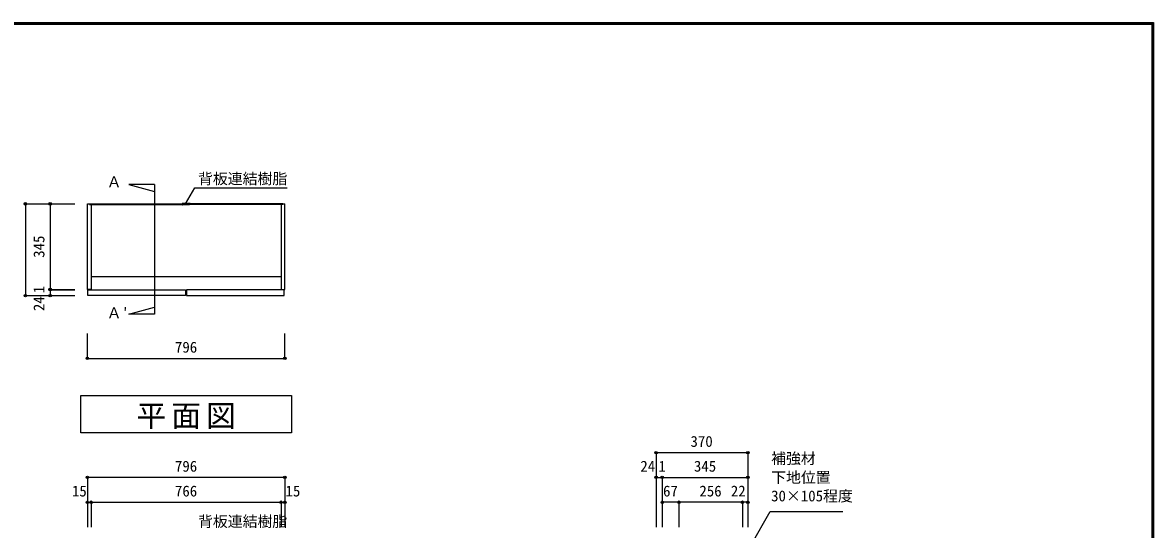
# Model space of a CAD drawing. Units: millimetres at full size, sheet at 1:20; some dimension numbers follow another scale. Extents: x -3893 to 3907, y -2871 to 2783.
# Drawn here: x -653 to 3907, y 740 to 2783 of the extents above; entities that cross this region are included whole.
import ezdxf
from ezdxf.enums import TextEntityAlignment as Align

# ---------------------------------------------------------------- set-up
doc = ezdxf.new("R2010")
doc.units = ezdxf.units.MM
doc.header["$LTSCALE"] = 20
doc.header["$PDMODE"] = 32
doc.header["$PDSIZE"] = 10
for name, color, linetype in [('0-1_本体', 2, 'Continuous'), ('0-2_扉', 3, 'Continuous'), ('0-4_棚', 2, 'Continuous'), ('0-7_', 7, 'Continuous'), ('0-A_文字', 7, 'Continuous'), ('0-B_寸法', 7, 'Continuous'), ('F-1_枠', 6, 'Continuous')]:
    doc.layers.add(name, color=color, linetype=linetype)
doc.styles.add('ＭＳ ゴシック', font='')
doc.styles.get('ＭＳ ゴシック').set_extended_font_data('MS Gothic')

msp = doc.modelspace()

# ---------------------------------------------------------------- linework, layer by layer
at = {"layer": '0-1_本体'}
for p, q in [((-391.39, 1707.58), (-391.39, 2052.58)), ((396.61, 2052.58), (404.61, 2052.58)), ((404.61, 1707.58), (404.61, 2052.58)), ((-383.39, 2051.08), (1.11, 2051.08)), ((-376.39, 2049.58), (-376.39, 1707.58)), ((396.61, 2051.08), (12.11, 2051.08)), ((389.61, 2049.58), (389.61, 1707.58)), ((-376.39, 1707.58), (-391.39, 1707.58)), ((389.61, 1707.58), (404.61, 1707.58))]:
    msp.add_line(p, q, dxfattribs=at)
at = {"layer": '0-1_本体', "color": 7}
for p, q in [((-383.39, 2052.58), (1.11, 2052.58)), ((396.61, 2052.58), (12.11, 2052.58))]:
    msp.add_line(p, q, dxfattribs=at)
at = {"layer": '0-1_本体'}
for points in [[(-391.39, 2052.58), (-383.39, 2052.58), (-383.39, 2049.58), (1.11, 2049.58)], [(396.61, 2052.58), (396.61, 2049.58), (12.11, 2049.58)]]:
    msp.add_lwpolyline(points, dxfattribs=at)
at = {"layer": '0-2_扉', "color": 2}
for points in [[(-389.39, 1706.58), (4.61, 1706.58), (4.61, 1682.58), (-389.39, 1682.58)], [(402.61, 1706.58), (8.61, 1706.58), (8.61, 1682.58), (402.61, 1682.58)]]:
    msp.add_lwpolyline(points, close=True, dxfattribs=at)
at = {"layer": '0-4_棚', "color": 3}
msp.add_line((-376.39, 1759.58), (389.61, 1759.58), dxfattribs=at)
at = {"layer": '0-7_'}
for p, q in [((-9.39, 2053.08), (-9.39, 2052.58)), ((-9.39, 2052.58), (1.11, 2052.58)), ((22.11, 2053.58), (-8.89, 2053.58)), ((1.11, 2049.58), (1.11, 2052.58)), ((2.11, 2052.58), (11.11, 2052.58)), ((2.11, 2049.58), (2.11, 2052.58)), ((11.11, 2049.58), (11.11, 2052.58)), ((12.11, 2049.58), (12.11, 2052.58)), ((12.11, 2052.58), (22.61, 2052.58)), ((22.61, 2053.08), (22.61, 2052.58)), ((-7.39, 2049.58), (1.11, 2049.58)), ((-7.39, 2049.08), (-7.39, 2049.58)), ((20.11, 2048.58), (-6.89, 2048.58)), ((2.11, 2049.58), (11.11, 2049.58)), ((12.11, 2049.58), (20.61, 2049.58)), ((20.61, 2049.08), (20.61, 2049.58))]:
    msp.add_line(p, q, dxfattribs=at)
for centre, start, end in [((-8.89, 2053.08), 90, 180), ((22.11, 2053.08), 0, 90), ((-6.89, 2049.08), 180, 270), ((20.11, 2049.08), 270, 0)]:
    msp.add_arc(centre, 0.5, start, end, dxfattribs=at)
at = {"layer": '0-A_文字'}
for p, q in [((-223.7, 2130.14), (-120.83, 2102.58)), ((-120.83, 2130.14), (-223.7, 2130.14)), ((-120.83, 2130.14), (-120.83, 1608.02)), ((4.6, 2053.1), (41.46, 2116.95)), ((41.46, 2116.95), (414.6, 2116.95)), ((-223.7, 1608.02), (-120.83, 1635.58)), ((-120.83, 1608.02), (-223.7, 1608.02)), ((-418.39, 1129.58), (-418.39, 1279.58)), ((-418.39, 1279.58), (431.61, 1279.58)), ((431.61, 1279.58), (431.61, 1129.58)), ((431.61, 1129.58), (-418.39, 1129.58))]:
    msp.add_line(p, q, dxfattribs=at)
msp.add_lwpolyline([(2285.09, 678.24), (2362.12, 811.67), (2655.14, 811.67)], dxfattribs=at)
at = {"layer": '0-B_寸法', "color": 4}
for p, q in [((-641.39, 2052.58), (-641.39, 1682.58)), ((-641.39, 2052.58), (-441.39, 2052.58)), ((-541.39, 2052.58), (-541.39, 1682.58)), ((-541.39, 1707.58), (-441.39, 1707.58)), ((-541.39, 1706.58), (-441.39, 1706.58)), ((-641.39, 1682.58), (-441.39, 1682.58)), ((-391.39, 1429.58), (-391.39, 1529.58)), ((404.61, 1429.58), (404.61, 1529.58)), ((-391.39, 1429.58), (404.61, 1429.58)), ((1901.61, 1049.71), (2271.61, 1049.71)), ((1901.61, 1049.71), (1901.61, 749.71)), ((2271.61, 1049.71), (2271.61, 849.71)), ((-391.39, 949.71), (-391.39, 749.71)), ((404.61, 949.71), (-391.39, 949.71)), ((404.61, 949.71), (404.61, 749.71)), ((1901.61, 949.71), (2271.61, 949.71)), ((1925.61, 949.71), (1925.61, 749.71)), ((1926.61, 949.71), (1926.61, 849.71)), ((-391.39, 849.71), (404.61, 849.71)), ((-376.39, 849.71), (-376.39, 749.71)), ((389.61, 849.71), (389.61, 749.71)), ((1926.61, 849.71), (1926.61, 749.71)), ((1993.61, 849.71), (1926.61, 849.71)), ((2249.61, 849.71), (1993.61, 849.71)), ((1993.61, 849.71), (1993.61, 749.71)), ((2271.61, 849.71), (2249.61, 849.71)), ((2249.61, 849.71), (2249.61, 749.71)), ((2271.61, 849.71), (2271.61, 749.71))]:
    msp.add_line(p, q, dxfattribs=at)
at = {"layer": '0-B_寸法'}
for p in [(-641.39, 2052.58), (-541.39, 2052.58), (-641.39, 1682.58), (-541.39, 1707.58), (-541.39, 1706.58), (-541.39, 1682.58), (-391.39, 1429.58), (404.61, 1429.58), (1901.61, 1049.71), (2271.61, 1049.71), (-391.39, 949.71), (404.61, 949.71), (1901.61, 949.71), (1925.61, 949.71), (1926.61, 949.71), (2271.61, 949.71), (-391.39, 849.71), (-376.39, 849.71), (389.61, 849.71), (404.61, 849.71), (1926.61, 849.71), (1993.61, 849.71), (2249.61, 849.71), (2271.61, 849.71)]:
    msp.add_point(p, dxfattribs=at)
at = {"layer": 'F-1_枠'}
for p, q in [((-3893.39, 2783.33), (3906.61, 2783.33)), ((3899.95, 2783.33), (3899.95, -2803.33)), ((3903.28, 2783.33), (3903.28, -2803.33)), ((3906.61, 2783.33), (3906.61, -2803.33)), ((-3893.39, 2780), (3906.61, 2780)), ((-3893.39, 2776.67), (3906.61, 2776.67))]:
    msp.add_line(p, q, dxfattribs=at)

# ---------------------------------------------------------------- texts
at = {"layer": '0-A_文字', "style": 'ＭＳ ゴシック'}
for s, p in [('Ａ ', (-313.7, 2106.14)), ('背板連結樹脂', (54.6, 2119.08)), ("Ａ'", (-313.7, 1578.02)), ('補強材', (2365.35, 991.07)), ('下地位置', (2365.35, 914.46)), ('30×105程度', (2365.35, 839.92)), ('背板連結樹脂', (54.6, 737.14))]:
    msp.add_text(s, height=43.99, dxfattribs=at).set_placement(p, align=Align.BOTTOM_LEFT)
at = {"layer": '0-A_文字', "insert": (-193.39, 1144.58), "char_height": 87.98, "attachment_point": 7, "style": 'ＭＳ ゴシック'}
msp.add_mtext('\\T1.17;平面図', dxfattribs=at)
at = {"layer": '0-B_寸法', "style": 'ＭＳ ゴシック'}
for s, p in [('345', (-551.39, 1835.08)), ('1', (-551.39, 1692.08)), ('24', (-551.39, 1620.17))]:
    msp.add_text(s, height=43.99, rotation=90, dxfattribs=at).set_placement(p, align=Align.BOTTOM_LEFT)
for s, p in [('796', (-38.39, 1439.58)), ('370', (2040.11, 1059.71)), ('796', (-38.39, 959.71)), ('24', (1838.21, 959.71)), ('1', (1911.11, 959.71)), ('345', (2054.11, 959.71)), ('15', (-453.71, 859.71)), ('766', (-38.39, 859.71)), ('15', (407.42, 859.71)), ('67', (1929.61, 859.71)), ('256', (2076.11, 859.71)), ('22', (2202.9, 859.71))]:
    msp.add_text(s, height=43.99, dxfattribs=at).set_placement(p, align=Align.BOTTOM_LEFT)

doc.saveas('drawing.dxf')
